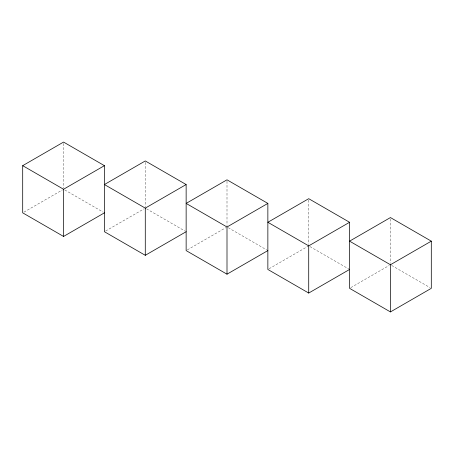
<?xml version="1.0" encoding="UTF-8"?>
<svg xmlns="http://www.w3.org/2000/svg" width="454" height="454" viewBox="0 0 454 454"><rect width="100%" height="100%" fill="white"/><g stroke="black" fill="none" stroke-linecap="round" stroke-linejoin="round"><path stroke-width="0.34" stroke-dasharray="2.27 1.7" d="M23.92 212.143L62.34 189.959M105.64 231.012L144.06 208.834M187.36 249.887L225.78 227.704M269.08 268.757L308.113 246.227M350.8 287.632L389.22 265.448M391.66 265.448L430.08 287.632M309.94 246.579L348.973 269.108M228.22 227.704L266.64 249.887M146.5 208.834L184.92 231.012M64.78 189.959L103.2 212.143M390.44 218.97L390.44 263.337M308.72 200.101L308.72 244.462M227 181.225L227 225.593M145.28 162.356L145.28 206.718M63.56 143.481L63.56 187.848"/><path stroke-width="0.68" d="M104.42 212.847L63.56 236.438L22.7 212.847L22.7 165.665L63.56 142.074L104.42 165.665L104.42 231.716L145.28 255.307L186.14 231.716M22.7 165.665L63.56 189.256L104.42 165.665M186.14 184.54L145.28 160.949L104.42 184.54L145.28 208.125L186.14 184.54L186.14 250.591L227 274.182L267.86 250.591M267.86 203.409L227 179.818L186.14 203.409L227 227L267.86 203.409L267.86 269.46L308.72 293.051L349.58 269.46M349.58 222.284L308.72 198.693L267.86 222.284L308.72 245.869L349.58 222.284L349.58 288.335L390.44 311.926L431.3 288.335L431.3 241.153L390.44 217.562L349.58 241.153L390.44 264.744L431.3 241.153M390.44 264.744L390.44 311.926M308.72 245.869L308.72 293.051M227 227L227 274.182M145.28 208.125L145.28 255.307M63.56 189.256L63.56 236.438"/></g></svg>
